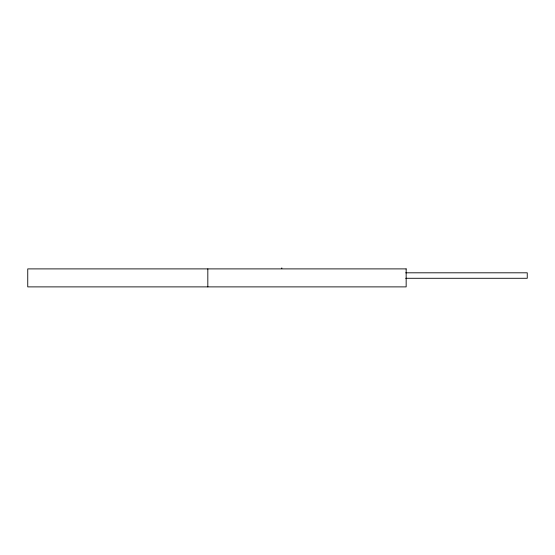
<?xml version="1.0" encoding="UTF-8"?>
<svg xmlns="http://www.w3.org/2000/svg" width="555" height="555" viewBox="0 0 555 555"><rect width="100%" height="100%" fill="white"/><g stroke="black" fill="none" stroke-linecap="round" stroke-linejoin="round"><path stroke-width="0.83" d="M281.42 268.114L282.016 268.114M405.712 272.81L527.25 272.81L527.25 278.284L405.712 278.284M207.827 268.897L207.827 286.886M406.156 268.897L27.75 268.897L27.75 286.886L406.156 286.886L406.156 268.897"/></g></svg>
